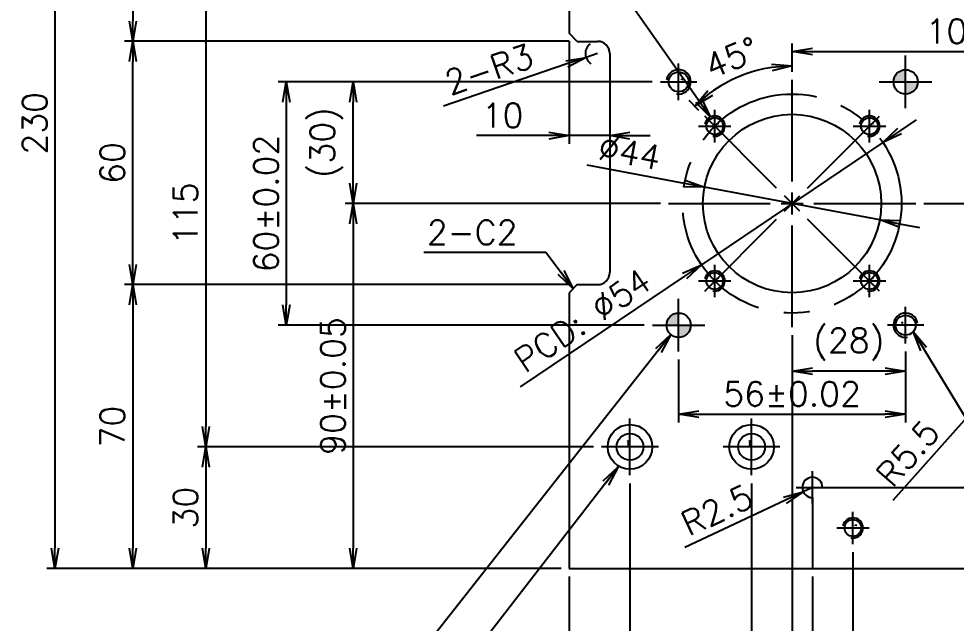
# Model space of a CAD drawing. Header units: millimetres. Extents: x -69 to 11173, y 1341 to 6119.
# Drawn here: x 7109.1 to 7340.4, y 4116.1 to 4265.2 of the extents above; entities that cross this region are included whole.
import ezdxf

# ---------------------------------------------------------------- set-up
doc = ezdxf.new("R2010")
doc.units = ezdxf.units.MM
doc.linetypes.add('CENTER', pattern=[50.8, 31.75, -6.35, 6.35, -6.35])
doc.linetypes.add('HIDDEN', pattern=[9.525, 6.35, -3.175])
for name, color, linetype in [('1', 220, 'CENTER'), ('3', 223, 'HIDDEN'), ('CL', 1, 'CENTER'), ('O', 7, 'Continuous')]:
    doc.layers.add(name, color=color, linetype=linetype)
doc.layers.add('CENTER', color=1, linetype='CENTER', lineweight=25)
doc.styles.get("Standard").update_dxf_attribs({"font": 'romans.shx', "bigfont": 'whgtxt.shx'})
doc.dimstyles.new('ISO-25 x2', dxfattribs={"dimscale": 2, "dimtxt": 3, "dimasz": 2.5, "dimexe": 1, "dimexo": 1, "dimgap": 1, "dimtad": 1, "dimdsep": 46, "dimtxsty": 'Standard', "dimblk": 'OPEN', "dimcen": 2.5, "dimclrd": 4, "dimclre": 4, "dimclrt": 2, "dimadec": 1, "dimazin": 2, "dimtfac": 1, "dimtmove": 0, "dimatfit": 0, "dimldrblk": 'OPEN', "dimfxl": 1, "dimarcsym": 0})

# ---------------------------------------------------------------- blocks, each defined once
blk = doc.blocks.new('NC4_LHH')
h = blk.add_hatch(color=3)
h.paths.add_polyline_path([(0, 0), (0, 2, 0.414214), (-2, 0)])
h.paths.add_polyline_path([(2, 0), (0, 0), (0, -2, 0.414214)])
at = {"layer": 'CENTER', "ltscale": 0.3}
for p, q in [((0, -4.32), (0, 4.32)), ((-4.32, 0), (4.32, 0))]:
    blk.add_line(p, q, dxfattribs=at)
at = {"layer": 'O', "color": 3, "linetype": 'ByBlock', "lineweight": -2}
blk.add_circle((0, 0), 2, dxfattribs=at)
blk = doc.blocks.new('*U294')
at = {"layer": 'CL', "color": 0, "transparency": 16777216}
for p, q in [((0, 5.4), (0, 30.5)), ((-30.5, 0), (-5.4, 0)), ((5.4, 0), (30.5, 0)), ((0, -30.5), (0, -5.4))]:
    blk.add_line(p, q, dxfattribs=at)
at = {"layer": 'CL', "color": 0, "linetype": 'Continuous', "transparency": 16777216}
for p, q in [((0, -2.7), (0, 2.7)), ((-2.7, 0), (2.7, 0))]:
    blk.add_line(p, q, dxfattribs=at)
blk = doc.blocks.new('*U295')
at = {"layer": 'CL', "color": 0, "transparency": 16777216}
for p, q in [((0, 5.4), (0, 30.5)), ((-30.5, 0), (-5.4, 0)), ((5.4, 0), (30.5, 0)), ((0, -30.5), (0, -5.4))]:
    blk.add_line(p, q, dxfattribs=at)
at = {"layer": 'CL', "color": 0, "linetype": 'Continuous', "transparency": 16777216}
for p, q in [((0, -2.7), (0, 2.7)), ((-2.7, 0), (2.7, 0))]:
    blk.add_line(p, q, dxfattribs=at)
blk = doc.blocks.new('_OPEN')
at = {"color": 0, "linetype": 'ByBlock'}
for p, q in [((-1, 0.167), (0, 0)), ((0, 0), (-1, -0.167)), ((0, 0), (-1, 0))]:
    blk.add_line(p, q, dxfattribs=at)
blk = doc.blocks.new('*D296')
at = {"color": 4, "lineweight": -2, "transparency": 16777216}
for p, q in [((7273.35, 4224.6), (7249.34, 4229.1)), ((7321.52, 4215.59), (7278.27, 4223.68)), ((7326.43, 4214.67), (7331.35, 4213.75))]:
    blk.add_line(p, q, dxfattribs=at)
at = {"layer": 'Defpoints', "color": 0, "transparency": 16777216}
for p in [(7278.27, 4223.68), (7321.52, 4215.59)]:
    blk.add_point(p, dxfattribs=at)
at = {"color": 4, "lineweight": -2, "transparency": 16777216, "xscale": 5, "yscale": 5, "zscale": 5}
for p, rotation in [((7278.27, 4223.68), 349.3993422313633), ((7321.52, 4215.59), 169.3993422313633)]:
    blk.add_blockref('_OPEN', p, dxfattribs=dict(at, rotation=rotation))
at = {"color": 2, "transparency": 16777216, "insert": (7259.81, 4232.23), "char_height": 6, "attachment_point": 5, "rotation": 349.3993}
blk.add_mtext('∅44', dxfattribs=at)
blk = doc.blocks.new('*D297')
at = {"color": 4, "lineweight": -2, "transparency": 16777216}
for p, q in [((7326.44, 4237.51), (7330.58, 4240.3)), ((7322.29, 4234.72), (7277.5, 4204.56)), ((7273.35, 4201.77), (7232.81, 4174.47))]:
    blk.add_line(p, q, dxfattribs=at)
at = {"layer": 'Defpoints', "color": 0, "transparency": 16777216}
for p in [(7322.29, 4234.72), (7277.5, 4204.56)]:
    blk.add_point(p, dxfattribs=at)
at = {"color": 4, "lineweight": -2, "transparency": 16777216, "xscale": 5, "yscale": 5, "zscale": 5}
for p, rotation in [((7322.29, 4234.72), 213.9518271169868), ((7277.5, 4204.56), 33.95182711698678)]:
    blk.add_blockref('_OPEN', p, dxfattribs=dict(at, rotation=rotation))
at = {"color": 2, "transparency": 16777216, "insert": (7248.21, 4190.87), "char_height": 6, "attachment_point": 5, "rotation": 33.9518}
blk.add_mtext('PCD: ∅54', dxfattribs=at)
blk = doc.blocks.new('*D298')
at = {"color": 4, "lineweight": -2, "transparency": 16777216}
for p, q in [((7299.89, 4187.14), (7299.89, 4079.02)), ((7244.89, 4127.64), (7244.89, 4079.02)), ((7294.89, 4081.02), (7249.89, 4081.02))]:
    blk.add_line(p, q, dxfattribs=at)
at = {"layer": 'Defpoints', "color": 0, "transparency": 16777216}
for p in [(7299.89, 4189.14), (7244.89, 4129.64), (7244.89, 4081.02)]:
    blk.add_point(p, dxfattribs=at)
at = {"color": 4, "lineweight": -2, "transparency": 16777216, "xscale": 5, "yscale": 5, "zscale": 5, "rotation": 180}
blk.add_blockref('_OPEN', (7244.89, 4081.02), dxfattribs=at)
at = {"color": 4, "lineweight": -2, "transparency": 16777216, "xscale": 5, "yscale": 5, "zscale": 5}
blk.add_blockref('_OPEN', (7299.89, 4081.02), dxfattribs=at)
at = {"color": 2, "transparency": 16777216, "insert": (7272.39, 4086.02), "char_height": 6, "attachment_point": 5}
blk.add_mtext('55%%P0.05', dxfattribs=at)
blk = doc.blocks.new('*D299')
at = {"color": 4, "lineweight": -2, "transparency": 16777216}
for p, q in [((7314.89, 4133.64), (7314.89, 4058.96)), ((7354.89, 4133.64), (7354.89, 4058.96)), ((7319.89, 4060.96), (7349.89, 4060.96))]:
    blk.add_line(p, q, dxfattribs=at)
at = {"layer": 'Defpoints', "color": 0, "transparency": 16777216}
for p in [(7314.89, 4135.64), (7354.89, 4135.64), (7354.89, 4060.96)]:
    blk.add_point(p, dxfattribs=at)
at = {"color": 4, "lineweight": -2, "transparency": 16777216, "xscale": 5, "yscale": 5, "zscale": 5, "rotation": 180}
blk.add_blockref('_OPEN', (7314.89, 4060.96), dxfattribs=at)
at = {"color": 4, "lineweight": -2, "transparency": 16777216, "xscale": 5, "yscale": 5, "zscale": 5}
blk.add_blockref('_OPEN', (7354.89, 4060.96), dxfattribs=at)
at = {"color": 2, "transparency": 16777216, "insert": (7334.89, 4065.96), "char_height": 6, "attachment_point": 5}
blk.add_mtext('40', dxfattribs=at)
blk = doc.blocks.new('*D300')
at = {"color": 4, "lineweight": -2, "transparency": 16777216}
for p, q in [((7314.89, 4133.64), (7314.89, 4058.96)), ((7304.89, 4127.64), (7304.89, 4058.96)), ((7299.89, 4060.96), (7294.89, 4060.96)), ((7304.89, 4060.96), (7314.89, 4060.96)), ((7319.89, 4060.96), (7324.89, 4060.96))]:
    blk.add_line(p, q, dxfattribs=at)
at = {"layer": 'Defpoints', "color": 0, "transparency": 16777216}
for p in [(7314.89, 4135.64), (7304.89, 4129.64), (7314.89, 4060.96)]:
    blk.add_point(p, dxfattribs=at)
at = {"color": 4, "lineweight": -2, "transparency": 16777216, "xscale": 5, "yscale": 5, "zscale": 5}
blk.add_blockref('_OPEN', (7304.89, 4060.96), dxfattribs=at)
at = {"color": 4, "lineweight": -2, "transparency": 16777216, "xscale": 5, "yscale": 5, "zscale": 5, "rotation": 180}
blk.add_blockref('_OPEN', (7314.89, 4060.96), dxfattribs=at)
at = {"color": 2, "transparency": 16777216, "insert": (7309.89, 4065.96), "char_height": 6, "attachment_point": 5}
blk.add_mtext('10', dxfattribs=at)
blk = doc.blocks.new('*D301')
at = {"color": 4, "lineweight": -2, "transparency": 16777216}
for p, q in [((7244.89, 4127.64), (7244.89, 4058.96)), ((7304.89, 4127.64), (7304.89, 4058.96)), ((7249.89, 4060.96), (7299.89, 4060.96))]:
    blk.add_line(p, q, dxfattribs=at)
at = {"layer": 'Defpoints', "color": 0, "transparency": 16777216}
for p in [(7244.89, 4129.64), (7304.89, 4129.64), (7304.89, 4060.96)]:
    blk.add_point(p, dxfattribs=at)
at = {"color": 4, "lineweight": -2, "transparency": 16777216, "xscale": 5, "yscale": 5, "zscale": 5, "rotation": 180}
blk.add_blockref('_OPEN', (7244.89, 4060.96), dxfattribs=at)
at = {"color": 4, "lineweight": -2, "transparency": 16777216, "xscale": 5, "yscale": 5, "zscale": 5}
blk.add_blockref('_OPEN', (7304.89, 4060.96), dxfattribs=at)
at = {"color": 2, "transparency": 16777216, "insert": (7274.89, 4065.96), "char_height": 6, "attachment_point": 5}
blk.add_mtext('60', dxfattribs=at)
blk = doc.blocks.new('*D303')
at = {"color": 4, "lineweight": -2, "transparency": 16777216}
for p, q in [((7259.89, 4150.64), (7259.89, 4095.46)), ((7289.89, 4150.64), (7289.89, 4095.46)), ((7284.89, 4097.46), (7264.89, 4097.46))]:
    blk.add_line(p, q, dxfattribs=at)
at = {"layer": 'Defpoints', "color": 0, "transparency": 16777216}
for p in [(7259.89, 4152.64), (7289.89, 4152.64), (7259.89, 4097.46)]:
    blk.add_point(p, dxfattribs=at)
at = {"color": 4, "lineweight": -2, "transparency": 16777216, "xscale": 5, "yscale": 5, "zscale": 5, "rotation": 180}
blk.add_blockref('_OPEN', (7259.89, 4097.46), dxfattribs=at)
at = {"color": 4, "lineweight": -2, "transparency": 16777216, "xscale": 5, "yscale": 5, "zscale": 5}
blk.add_blockref('_OPEN', (7289.89, 4097.46), dxfattribs=at)
at = {"color": 2, "transparency": 16777216, "insert": (7274.89, 4102.46), "char_height": 6, "attachment_point": 5}
blk.add_mtext('30', dxfattribs=at)
blk = doc.blocks.new('*D304')
at = {"color": 4, "lineweight": -2, "transparency": 16777216}
for p, q in [((7259.89, 4150.64), (7259.89, 4095.46)), ((7244.89, 4127.64), (7244.89, 4095.46)), ((7254.89, 4097.46), (7249.89, 4097.46))]:
    blk.add_line(p, q, dxfattribs=at)
at = {"layer": 'Defpoints', "color": 0, "transparency": 16777216}
for p in [(7259.89, 4152.64), (7244.89, 4129.64), (7244.89, 4097.46)]:
    blk.add_point(p, dxfattribs=at)
at = {"color": 4, "lineweight": -2, "transparency": 16777216, "xscale": 5, "yscale": 5, "zscale": 5, "rotation": 180}
blk.add_blockref('_OPEN', (7244.89, 4097.46), dxfattribs=at)
at = {"color": 4, "lineweight": -2, "transparency": 16777216, "xscale": 5, "yscale": 5, "zscale": 5}
blk.add_blockref('_OPEN', (7259.89, 4097.46), dxfattribs=at)
at = {"color": 2, "transparency": 16777216, "insert": (7252.39, 4102.46), "char_height": 6, "attachment_point": 5}
blk.add_mtext('15', dxfattribs=at)
blk = doc.blocks.new('*D305')
at = {"color": 4, "lineweight": -2, "transparency": 16777216}
for p, q in [((7250.89, 4274.64), (7153.22, 4274.64)), ((7155.22, 4269.64), (7155.22, 4164.64)), ((7250.89, 4159.64), (7153.22, 4159.64))]:
    blk.add_line(p, q, dxfattribs=at)
at = {"layer": 'Defpoints', "color": 0, "transparency": 16777216}
for p in [(7252.89, 4274.64), (7155.22, 4159.64), (7252.89, 4159.64)]:
    blk.add_point(p, dxfattribs=at)
at = {"color": 4, "lineweight": -2, "transparency": 16777216, "xscale": 5, "yscale": 5, "zscale": 5}
for p, rotation in [((7155.22, 4274.64), 90), ((7155.22, 4159.64), 270)]:
    blk.add_blockref('_OPEN', p, dxfattribs=dict(at, rotation=rotation))
at = {"color": 2, "transparency": 16777216, "insert": (7150.22, 4217.14), "char_height": 6, "attachment_point": 5, "rotation": 90}
blk.add_mtext('115', dxfattribs=at)
blk = doc.blocks.new('*D306')
at = {"color": 4, "lineweight": -2, "transparency": 16777216}
for p, q in [((7250.89, 4159.64), (7153.22, 4159.64)), ((7155.22, 4154.64), (7155.22, 4134.64)), ((7242.89, 4129.64), (7153.22, 4129.64))]:
    blk.add_line(p, q, dxfattribs=at)
at = {"layer": 'Defpoints', "color": 0, "transparency": 16777216}
for p in [(7252.89, 4159.64), (7155.22, 4129.64), (7244.89, 4129.64)]:
    blk.add_point(p, dxfattribs=at)
at = {"color": 4, "lineweight": -2, "transparency": 16777216, "xscale": 5, "yscale": 5, "zscale": 5}
for p, rotation in [((7155.22, 4159.64), 90), ((7155.22, 4129.64), 270)]:
    blk.add_blockref('_OPEN', p, dxfattribs=dict(at, rotation=rotation))
at = {"color": 2, "transparency": 16777216, "insert": (7150.22, 4144.64), "char_height": 6, "attachment_point": 5, "rotation": 90}
blk.add_mtext('30', dxfattribs=at)
blk = doc.blocks.new('*D307')
at = {"color": 4, "lineweight": -2, "transparency": 16777216}
for p, q in [((7244.89, 4259.64), (7135.2, 4259.64)), ((7137.2, 4204.64), (7137.2, 4254.64)), ((7244.89, 4199.64), (7135.2, 4199.64))]:
    blk.add_line(p, q, dxfattribs=at)
at = {"layer": 'Defpoints', "color": 0, "transparency": 16777216}
for p in [(7137.2, 4259.64), (7246.89, 4259.64), (7246.89, 4199.64)]:
    blk.add_point(p, dxfattribs=at)
at = {"color": 4, "lineweight": -2, "transparency": 16777216, "xscale": 5, "yscale": 5, "zscale": 5}
for p, rotation in [((7137.2, 4259.64), 90), ((7137.2, 4199.64), 270)]:
    blk.add_blockref('_OPEN', p, dxfattribs=dict(at, rotation=rotation))
at = {"color": 2, "transparency": 16777216, "insert": (7132.2, 4229.64), "char_height": 6, "attachment_point": 5, "rotation": 90}
blk.add_mtext('60', dxfattribs=at)
blk = doc.blocks.new('*D308')
at = {"color": 4, "lineweight": -2, "transparency": 16777216}
for p, q in [((7244.89, 4199.64), (7135.2, 4199.64)), ((7137.2, 4194.64), (7137.2, 4134.64)), ((7242.89, 4129.64), (7135.2, 4129.64))]:
    blk.add_line(p, q, dxfattribs=at)
at = {"layer": 'Defpoints', "color": 0, "transparency": 16777216}
for p in [(7246.89, 4199.64), (7137.2, 4129.64), (7244.89, 4129.64)]:
    blk.add_point(p, dxfattribs=at)
at = {"color": 4, "lineweight": -2, "transparency": 16777216, "xscale": 5, "yscale": 5, "zscale": 5}
for p, rotation in [((7137.2, 4199.64), 90), ((7137.2, 4129.64), 270)]:
    blk.add_blockref('_OPEN', p, dxfattribs=dict(at, rotation=rotation))
at = {"color": 2, "transparency": 16777216, "insert": (7132.2, 4164.64), "char_height": 6, "attachment_point": 5, "rotation": 90}
blk.add_mtext('70', dxfattribs=at)
blk = doc.blocks.new('*D309')
at = {"color": 4, "lineweight": -2, "transparency": 16777216}
for p, q in [((7244.89, 4259.64), (7244.89, 4234.38)), ((7254.89, 4254.64), (7254.89, 4234.38)), ((7239.89, 4236.38), (7222.03, 4236.38)), ((7254.89, 4236.38), (7244.89, 4236.38)), ((7259.89, 4236.38), (7264.89, 4236.38))]:
    blk.add_line(p, q, dxfattribs=at)
at = {"layer": 'Defpoints', "color": 0, "transparency": 16777216}
for p in [(7244.89, 4261.64), (7254.89, 4256.64), (7254.89, 4236.38)]:
    blk.add_point(p, dxfattribs=at)
at = {"color": 4, "lineweight": -2, "transparency": 16777216, "xscale": 5, "yscale": 5, "zscale": 5}
blk.add_blockref('_OPEN', (7244.89, 4236.38), dxfattribs=at)
at = {"color": 4, "lineweight": -2, "transparency": 16777216, "xscale": 5, "yscale": 5, "zscale": 5, "rotation": 180}
blk.add_blockref('_OPEN', (7254.89, 4236.38), dxfattribs=at)
at = {"color": 2, "transparency": 16777216, "insert": (7228.46, 4241.38), "char_height": 6, "attachment_point": 5}
blk.add_mtext('10', dxfattribs=at)
blk = doc.blocks.new('*D310')
at = {"color": 4, "lineweight": -2, "transparency": 16777216}
for p, q in [((7327.89, 4183.14), (7327.89, 4165.68)), ((7271.89, 4181.16), (7271.89, 4165.68)), ((7276.89, 4167.68), (7322.89, 4167.68))]:
    blk.add_line(p, q, dxfattribs=at)
at = {"layer": 'Defpoints', "color": 0, "transparency": 16777216}
for p in [(7327.89, 4185.14), (7271.89, 4183.16), (7327.89, 4167.68)]:
    blk.add_point(p, dxfattribs=at)
at = {"color": 4, "lineweight": -2, "transparency": 16777216, "xscale": 5, "yscale": 5, "zscale": 5, "rotation": 180}
blk.add_blockref('_OPEN', (7271.89, 4167.68), dxfattribs=at)
at = {"color": 4, "lineweight": -2, "transparency": 16777216, "xscale": 5, "yscale": 5, "zscale": 5}
blk.add_blockref('_OPEN', (7327.89, 4167.68), dxfattribs=at)
at = {"color": 2, "transparency": 16777216, "insert": (7299.89, 4172.68), "char_height": 6, "attachment_point": 5}
blk.add_mtext('56%%P0.02', dxfattribs=at)
blk = doc.blocks.new('*D311')
at = {"color": 4, "lineweight": -2, "transparency": 16777216}
for p, q in [((7265.39, 4249.64), (7173.09, 4249.64)), ((7175.09, 4244.64), (7175.09, 4194.64)), ((7263.41, 4189.64), (7173.09, 4189.64))]:
    blk.add_line(p, q, dxfattribs=at)
at = {"layer": 'Defpoints', "color": 0, "transparency": 16777216}
for p in [(7267.39, 4249.64), (7175.09, 4189.64), (7265.41, 4189.64)]:
    blk.add_point(p, dxfattribs=at)
at = {"color": 4, "lineweight": -2, "transparency": 16777216, "xscale": 5, "yscale": 5, "zscale": 5}
for p, rotation in [((7175.09, 4249.64), 90), ((7175.09, 4189.64), 270)]:
    blk.add_blockref('_OPEN', p, dxfattribs=dict(at, rotation=rotation))
at = {"color": 2, "transparency": 16777216, "insert": (7170.09, 4219.64), "char_height": 6, "attachment_point": 5, "rotation": 90}
blk.add_mtext('60%%P0.02', dxfattribs=at)
blk = doc.blocks.new('*D313')
at = {"color": 4, "lineweight": -2, "transparency": 16777216}
for p, q in [((7315.89, 4359.64), (7116.01, 4359.64)), ((7118.01, 4354.64), (7118.01, 4134.64)), ((7242.89, 4129.64), (7116.01, 4129.64))]:
    blk.add_line(p, q, dxfattribs=at)
at = {"layer": 'Defpoints', "color": 0, "transparency": 16777216}
for p in [(7317.89, 4359.64), (7118.01, 4129.64), (7244.89, 4129.64)]:
    blk.add_point(p, dxfattribs=at)
at = {"color": 4, "lineweight": -2, "transparency": 16777216, "xscale": 5, "yscale": 5, "zscale": 5}
for p, rotation in [((7118.01, 4359.64), 90), ((7118.01, 4129.64), 270)]:
    blk.add_blockref('_OPEN', p, dxfattribs=dict(at, rotation=rotation))
at = {"color": 2, "transparency": 16777216, "insert": (7113.01, 4239.43), "char_height": 6, "attachment_point": 5, "rotation": 90}
blk.add_mtext('230', dxfattribs=at)
blk = doc.blocks.new('*D314')
at = {"color": 4, "lineweight": -2, "transparency": 16777216}
for p, q in [((7417.89, 4307.64), (7417.89, 4020.31)), ((7244.89, 4127.64), (7244.89, 4020.31)), ((7249.89, 4022.31), (7412.89, 4022.31))]:
    blk.add_line(p, q, dxfattribs=at)
at = {"layer": 'Defpoints', "color": 0, "transparency": 16777216}
for p in [(7417.89, 4309.64), (7244.89, 4129.64), (7417.89, 4022.31)]:
    blk.add_point(p, dxfattribs=at)
at = {"color": 4, "lineweight": -2, "transparency": 16777216, "xscale": 5, "yscale": 5, "zscale": 5, "rotation": 180}
blk.add_blockref('_OPEN', (7244.89, 4022.31), dxfattribs=at)
at = {"color": 4, "lineweight": -2, "transparency": 16777216, "xscale": 5, "yscale": 5, "zscale": 5}
blk.add_blockref('_OPEN', (7417.89, 4022.31), dxfattribs=at)
at = {"color": 2, "transparency": 16777216, "insert": (7331.39, 4027.31), "char_height": 6, "attachment_point": 5}
blk.add_mtext('173', dxfattribs=at)
blk = doc.blocks.new('*D316')
at = {"color": 4, "lineweight": -2, "transparency": 16777216}
for p, q in [((7299.89, 4252.14), (7299.89, 4255.58)), ((7276.91, 4242.62), (7274.48, 4245.05))]:
    blk.add_line(p, q, dxfattribs=at)
blk.add_arc((7299.89, 4219.64), 33.94, 98.4482, 126.5518, dxfattribs=at)
at = {"layer": 'Defpoints', "color": 0, "transparency": 16777216}
for p in [(7291.11, 4252.42), (7299.89, 4250.14), (7278.33, 4241.2), (7299.89, 4225.04), (7296.07, 4223.46)]:
    blk.add_point(p, dxfattribs=at)
at = {"color": 4, "lineweight": -2, "transparency": 16777216, "xscale": 5, "yscale": 5, "zscale": 5}
for p, rotation in [((7299.89, 4253.58), 4.224075102870764), ((7275.89, 4243.64), 220.775924897126)]:
    blk.add_blockref('_OPEN', p, dxfattribs=dict(at, rotation=rotation))
at = {"color": 2, "transparency": 16777216, "insert": (7284.99, 4255.61), "char_height": 6, "attachment_point": 5, "rotation": 22.5}
blk.add_mtext('45°', dxfattribs=at)
blk = doc.blocks.new('*D317')
at = {"color": 4, "lineweight": -2, "transparency": 16777216}
for p, q in [((7267.39, 4219.64), (7189.58, 4219.64)), ((7191.58, 4214.64), (7191.58, 4134.64)), ((7242.89, 4129.64), (7189.58, 4129.64))]:
    blk.add_line(p, q, dxfattribs=at)
at = {"layer": 'Defpoints', "color": 0, "transparency": 16777216}
for p in [(7269.39, 4219.64), (7191.58, 4129.64), (7244.89, 4129.64)]:
    blk.add_point(p, dxfattribs=at)
at = {"color": 4, "lineweight": -2, "transparency": 16777216, "xscale": 5, "yscale": 5, "zscale": 5}
for p, rotation in [((7191.58, 4219.64), 90), ((7191.58, 4129.64), 270)]:
    blk.add_blockref('_OPEN', p, dxfattribs=dict(at, rotation=rotation))
at = {"color": 2, "transparency": 16777216, "insert": (7186.58, 4174.64), "char_height": 6, "attachment_point": 5, "rotation": 90}
blk.add_mtext('90%%P0.05', dxfattribs=at)
blk = doc.blocks.new('*D318')
at = {"color": 4, "lineweight": -2, "transparency": 16777216}
for p, q in [((7304.89, 4149.64), (7302.63, 4148.57)), ((7298.11, 4146.44), (7273.42, 4134.81))]:
    blk.add_line(p, q, dxfattribs=at)
at = {"layer": 'Defpoints', "color": 0, "transparency": 16777216}
for p in [(7302.63, 4148.57), (7304.89, 4149.64)]:
    blk.add_point(p, dxfattribs=at)
at = {"color": 4, "lineweight": -2, "transparency": 16777216, "xscale": 5, "yscale": 5, "zscale": 5, "rotation": 25.22523720302708}
blk.add_blockref('_OPEN', (7302.63, 4148.57), dxfattribs=at)
at = {"color": 2, "transparency": 16777216, "insert": (7281.37, 4144.08), "char_height": 6, "attachment_point": 5, "rotation": 25.2252}
blk.add_mtext('R2.5', dxfattribs=at)
blk = doc.blocks.new('*D319')
at = {"color": 4, "lineweight": -2, "transparency": 16777216}
for p, q in [((7247.89, 4311.44), (7135.2, 4311.44)), ((7137.2, 4306.44), (7137.2, 4264.64)), ((7244.89, 4259.64), (7135.2, 4259.64))]:
    blk.add_line(p, q, dxfattribs=at)
at = {"layer": 'Defpoints', "color": 0, "transparency": 16777216}
for p in [(7249.89, 4311.44), (7137.2, 4259.64), (7246.89, 4259.64)]:
    blk.add_point(p, dxfattribs=at)
at = {"color": 4, "lineweight": -2, "transparency": 16777216, "xscale": 5, "yscale": 5, "zscale": 5}
for p, rotation in [((7137.2, 4311.44), 90), ((7137.2, 4259.64), 270)]:
    blk.add_blockref('_OPEN', p, dxfattribs=dict(at, rotation=rotation))
at = {"color": 2, "transparency": 16777216, "insert": (7132.2, 4285.54), "char_height": 6, "attachment_point": 5, "rotation": 90}
blk.add_mtext('51.8', dxfattribs=at)
blk = doc.blocks.new('*D329')
at = {"color": 4, "lineweight": -2, "transparency": 16777216}
for p, q in [((7244.89, 4127.64), (7244.89, 4040.28)), ((7364.89, 4127.64), (7364.89, 4040.28)), ((7249.89, 4042.28), (7359.89, 4042.28))]:
    blk.add_line(p, q, dxfattribs=at)
at = {"layer": 'Defpoints', "color": 0, "transparency": 16777216}
for p in [(7244.89, 4129.64), (7364.89, 4129.64), (7364.89, 4042.28)]:
    blk.add_point(p, dxfattribs=at)
at = {"color": 4, "lineweight": -2, "transparency": 16777216, "xscale": 5, "yscale": 5, "zscale": 5, "rotation": 180}
blk.add_blockref('_OPEN', (7244.89, 4042.28), dxfattribs=at)
at = {"color": 4, "lineweight": -2, "transparency": 16777216, "xscale": 5, "yscale": 5, "zscale": 5}
blk.add_blockref('_OPEN', (7364.89, 4042.28), dxfattribs=at)
at = {"color": 2, "transparency": 16777216, "insert": (7304.89, 4047.28), "char_height": 6, "attachment_point": 5}
blk.add_mtext('120', dxfattribs=at)
blk = doc.blocks.new('*D332')
at = {"color": 4, "lineweight": -2, "transparency": 16777216}
for p, q in [((7349.89, 4174.64), (7346.24, 4170.53)), ((7342.91, 4166.79), (7324.77, 4146.41))]:
    blk.add_line(p, q, dxfattribs=at)
at = {"layer": 'Defpoints', "color": 0, "transparency": 16777216}
for p in [(7349.89, 4174.64), (7346.24, 4170.53)]:
    blk.add_point(p, dxfattribs=at)
at = {"color": 4, "lineweight": -2, "transparency": 16777216, "xscale": 5, "yscale": 5, "zscale": 5, "rotation": 48.33031646473473}
blk.add_blockref('_OPEN', (7346.24, 4170.53), dxfattribs=at)
at = {"color": 2, "transparency": 16777216, "insert": (7328.44, 4158.06), "char_height": 6, "attachment_point": 5, "rotation": 48.3303}
blk.add_mtext('R5.5', dxfattribs=at)
blk = doc.blocks.new('*D333')
at = {"color": 4, "lineweight": -2, "transparency": 16777216}
for p, q in [((7421.89, 4309.64), (7496.62, 4309.64)), ((7494.62, 4224.64), (7494.62, 4304.64)), ((7332.39, 4219.64), (7496.62, 4219.64))]:
    blk.add_line(p, q, dxfattribs=at)
at = {"layer": 'Defpoints', "color": 0, "transparency": 16777216}
for p in [(7419.89, 4309.64), (7494.62, 4309.64), (7330.39, 4219.64)]:
    blk.add_point(p, dxfattribs=at)
at = {"color": 4, "lineweight": -2, "transparency": 16777216, "xscale": 5, "yscale": 5, "zscale": 5}
for p, rotation in [((7494.62, 4309.64), 90), ((7494.62, 4219.64), 270)]:
    blk.add_blockref('_OPEN', p, dxfattribs=dict(at, rotation=rotation))
at = {"color": 2, "transparency": 16777216, "insert": (7489.62, 4264.64), "char_height": 6, "attachment_point": 5, "rotation": 90}
blk.add_mtext('90%%P0.02', dxfattribs=at)
blk = doc.blocks.new('*D334')
at = {"color": 4, "lineweight": -2, "transparency": 16777216}
for p, q in [((7404.89, 4322.64), (7404.89, 4255.12)), ((7299.89, 4252.14), (7299.89, 4259.12)), ((7304.89, 4257.12), (7399.89, 4257.12))]:
    blk.add_line(p, q, dxfattribs=at)
at = {"layer": 'Defpoints', "color": 0, "transparency": 16777216}
for p in [(7404.89, 4324.64), (7404.89, 4257.12), (7299.89, 4250.14)]:
    blk.add_point(p, dxfattribs=at)
at = {"color": 4, "lineweight": -2, "transparency": 16777216, "xscale": 5, "yscale": 5, "zscale": 5, "rotation": 180}
blk.add_blockref('_OPEN', (7299.89, 4257.12), dxfattribs=at)
at = {"color": 4, "lineweight": -2, "transparency": 16777216, "xscale": 5, "yscale": 5, "zscale": 5}
blk.add_blockref('_OPEN', (7404.89, 4257.12), dxfattribs=at)
at = {"color": 2, "transparency": 16777216, "insert": (7352.39, 4262.12), "char_height": 6, "attachment_point": 5}
blk.add_mtext('105%%P0.02', dxfattribs=at)
blk = doc.blocks.new('*D348')
at = {"color": 4, "lineweight": -2, "transparency": 16777216}
for p, q in [((7251.89, 4256.64), (7249.05, 4255.67)), ((7244.32, 4254.05), (7213.91, 4243.65))]:
    blk.add_line(p, q, dxfattribs=at)
blk.add_arc((7251.89, 4256.64), 3, 128.1972, 237.0793, dxfattribs=at)
at = {"layer": 'Defpoints', "color": 0, "transparency": 16777216}
for p in [(7251.89, 4256.64), (7249.05, 4255.67)]:
    blk.add_point(p, dxfattribs=at)
at = {"color": 4, "lineweight": -2, "transparency": 16777216, "xscale": 5, "yscale": 5, "zscale": 5, "rotation": 18.88211628753453}
blk.add_blockref('_OPEN', (7249.05, 4255.67), dxfattribs=at)
at = {"color": 2, "transparency": 16777216, "insert": (7225.13, 4252.77), "char_height": 6, "attachment_point": 5, "rotation": 18.8821}
blk.add_mtext('2-R3', dxfattribs=at)
blk = doc.blocks.new('*D433')
at = {"color": 4, "lineweight": -2, "transparency": 16777216}
for p, q in [((7299.89, 4187.14), (7299.89, 4176.33)), ((7327.89, 4183.14), (7327.89, 4176.33)), ((7322.89, 4178.33), (7304.89, 4178.33))]:
    blk.add_line(p, q, dxfattribs=at)
at = {"layer": 'Defpoints', "color": 0, "transparency": 16777216}
for p in [(7299.89, 4189.14), (7327.89, 4185.14), (7299.89, 4178.33)]:
    blk.add_point(p, dxfattribs=at)
at = {"color": 4, "lineweight": -2, "transparency": 16777216, "xscale": 5, "yscale": 5, "zscale": 5, "rotation": 180}
blk.add_blockref('_OPEN', (7299.89, 4178.33), dxfattribs=at)
at = {"color": 4, "lineweight": -2, "transparency": 16777216, "xscale": 5, "yscale": 5, "zscale": 5}
blk.add_blockref('_OPEN', (7327.89, 4178.33), dxfattribs=at)
at = {"color": 2, "transparency": 16777216, "insert": (7313.89, 4184.9), "char_height": 6, "attachment_point": 5}
blk.add_mtext('(28)', dxfattribs=at)
blk = doc.blocks.new('*D434')
at = {"color": 4, "lineweight": -2, "transparency": 16777216}
for p, q in [((7265.39, 4249.64), (7189.58, 4249.64)), ((7191.58, 4224.64), (7191.58, 4244.64)), ((7267.39, 4219.64), (7189.58, 4219.64))]:
    blk.add_line(p, q, dxfattribs=at)
at = {"layer": 'Defpoints', "color": 0, "transparency": 16777216}
for p in [(7191.58, 4249.64), (7267.39, 4249.64), (7269.39, 4219.64)]:
    blk.add_point(p, dxfattribs=at)
at = {"color": 4, "lineweight": -2, "transparency": 16777216, "xscale": 5, "yscale": 5, "zscale": 5}
for p, rotation in [((7191.58, 4249.64), 90), ((7191.58, 4219.64), 270)]:
    blk.add_blockref('_OPEN', p, dxfattribs=dict(at, rotation=rotation))
at = {"color": 2, "transparency": 16777216, "insert": (7185, 4234.64), "char_height": 6, "attachment_point": 5, "rotation": 90}
blk.add_mtext('(30)', dxfattribs=at)

msp = doc.modelspace()

# ---------------------------------------------------------------- linework, layer by layer
for p, q in [((7244.89186, 4306.43763), (7244.89186, 4261.63763)), ((7246.89186, 4259.63763), (7244.89186, 4261.63763)), ((7246.89186, 4259.63763), (7251.89186, 4259.63763)), ((7254.89186, 4256.63763), (7254.89186, 4202.63763)), ((7246.89186, 4199.63763), (7244.89186, 4197.63763)), ((7246.89186, 4199.63763), (7251.89186, 4199.63763)), ((7244.89186, 4197.63763), (7244.89186, 4129.63763)), ((7307.39186, 4149.63763), (7364.89186, 4149.63763)), ((7304.89186, 4147.13763), (7304.89186, 4129.63763)), ((7244.89186, 4129.63763), (7364.89186, 4129.63763))]:
    msp.add_line(p, q)
for centre, radius in [((7271.89186, 4249.63763), 2.45873), ((7299.89186, 4219.63763), 22), ((7280.79998, 4238.72951), 2.06699), ((7318.98375, 4238.72951), 2.06699), ((7280.79998, 4200.54575), 2.06699), ((7318.98375, 4200.54575), 2.06699), ((7327.89186, 4189.63763), 2.45873), ((7259.89186, 4159.63763), 5.5), ((7289.89186, 4159.63763), 5.5), ((7259.89186, 4159.63763), 3.3), ((7289.89186, 4159.63763), 3.3), ((7314.89186, 4139.63763), 2.06699)]:
    msp.add_circle(centre, radius)
for centre, radius, start, end in [((7251.89186, 4256.63763), 3, 0, 90), ((7251.89186, 4202.63763), 3, 270, 0), ((7304.89186, 4149.63763), 2.5, 360, 270)]:
    msp.add_arc(centre, radius, start, end)
at = {"layer": '1', "ltscale": 4}
for p, q in [((7271.89186, 4245.13763), (7271.89186, 4254.13763)), ((7267.39186, 4249.63763), (7276.39186, 4249.63763)), ((7327.89186, 4185.13763), (7327.89186, 4194.13763)), ((7332.39186, 4189.63763), (7323.39186, 4189.63763)), ((7259.89186, 4152.63763), (7259.89186, 4166.63763)), ((7289.89186, 4152.63763), (7289.89186, 4166.63763)), ((7266.89186, 4159.63763), (7252.89186, 4159.63763)), ((7296.89186, 4159.63763), (7282.89186, 4159.63763))]:
    msp.add_line(p, q, dxfattribs=at)
at = {"layer": '1', "ltscale": 3}
for p, q in [((7280.79998, 4234.72951), (7280.79998, 4242.72951)), ((7318.98375, 4234.72951), (7318.98375, 4242.72951)), ((7276.79998, 4238.72951), (7284.79998, 4238.72951)), ((7314.98375, 4238.72951), (7322.98375, 4238.72951)), ((7280.79998, 4196.54575), (7280.79998, 4204.54575)), ((7318.98375, 4196.54575), (7318.98375, 4204.54575)), ((7276.79998, 4200.54575), (7284.79998, 4200.54575)), ((7314.98375, 4200.54575), (7322.98375, 4200.54575)), ((7304.89186, 4145.63763), (7304.89186, 4153.63763)), ((7300.89186, 4149.63763), (7308.89186, 4149.63763)), ((7314.89186, 4135.63763), (7314.89186, 4143.63763)), ((7310.89186, 4139.63763), (7318.89186, 4139.63763))]:
    msp.add_line(p, q, dxfattribs=at)
at = {"layer": '1', "linetype": 'ByBlock'}
for centre, radius, start, end in [((7271.89186, 4249.63763), 3, 260.4059318, 170.4059318), ((7280.79998, 4238.72951), 2.5, 258.463041, 168.463041), ((7318.98375, 4238.72951), 2.5, 258.463041, 168.463041), ((7280.79998, 4200.54575), 2.5, 258.463041, 168.463041), ((7318.98375, 4200.54575), 2.5, 258.463041, 168.463041), ((7327.89186, 4189.63763), 3, 9.5940682, 279.5940682), ((7314.89186, 4139.63763), 2.5, 258.463041, 168.463041)]:
    msp.add_arc(centre, radius, start, end, dxfattribs=at)
at = {"layer": 'CL'}
msp.add_circle((7299.89186, 4219.63763), 27, dxfattribs=at)

# ---------------------------------------------------------------- block references
at = {"layer": 'CL', "rotation": 45.00000000000001}
msp.add_blockref('*U295', (7299.89186, 4219.63763), dxfattribs=at)
at = {"layer": 'CL'}
msp.add_blockref('*U294', (7299.89186, 4219.63763), dxfattribs=at)
at = {"layer": 'O', "xscale": 1.5, "yscale": 1.5, "zscale": 1.5}
for p in [(7327.89186, 4249.63763), (7271.89186, 4189.63763)]:
    msp.add_blockref('NC4_LHH', p, dxfattribs=at)

# ---------------------------------------------------------------- texts
at = {"color": 2, "insert": (7232.14186, 4209.52888), "char_height": 6, "attachment_point": 9}
msp.add_mtext('2-C2', dxfattribs=at)
at = {"layer": '3'}
for s, p in [('M6', (7272.43624, 4250.15331)), ('M5', (7281.23594, 4239.24115)), ('M5', (7319.41971, 4239.24115)), ('M5', (7281.23594, 4201.05738)), ('M5', (7319.41971, 4201.05738)), ('M6', (7326.81177, 4190.15331)), ('M5', (7315.32782, 4140.14926))]:
    msp.add_text(s, height=0.25, dxfattribs=at).set_placement(p)
for p in [(7259.56619, 4159.87311), (7289.56619, 4159.87311)]:
    msp.add_text('M6 C/B', height=0.25, rotation=90, dxfattribs=at).set_placement(p)

# ---------------------------------------------------------------- dimensions: what is measured, and where the dimension line sits
dim = msp.add_linear_dim(base=(7118.01182, 4129.63763), p1=(7317.89186, 4359.63763), p2=(7244.89186, 4129.63763), angle=90, dimstyle='ISO-25 x2')
dim.commit()
dim.dimension.update_dxf_attribs({"geometry": '*D313', "text_midpoint": (7118.01182, 4239.42784), "dimtype": 160})
for base, p1, p2, text, picture, middle in [((7404.89186, 4257.12301), (7299.89186, 4250.13763), (7404.89186, 4324.63763), '<>%%P0.02', '*D334', (7352.39186, 4257.12301)), ((7299.89186, 4178.32783), (7327.89186, 4185.13763), (7299.89186, 4189.13763), '(<>)', '*D433', (7313.89186, 4178.32783)), ((7244.89186, 4081.02044), (7299.89186, 4189.13763), (7244.89186, 4129.63763), '<>%%P0.05', '*D298', (7272.39186, 4081.02044)), ((7327.89186, 4167.68239), (7271.89186, 4183.15763), (7327.89186, 4185.13763), '<>%%P0.02', '*D310', (7299.89186, 4167.68239))]:
    dim = msp.add_linear_dim(base=base, p1=p1, p2=p2, text=text, dimstyle='ISO-25 x2')
    dim.commit()
    dim.dimension.update_dxf_attribs({"geometry": picture, "text_midpoint": middle, "dimtype": 160})
for base, p1, p2, picture, middle in [((7137.2016, 4259.63763), (7249.89186, 4311.43763), (7246.89186, 4259.63763), '*D319', (7132.2016, 4285.53763)), ((7155.21931, 4159.63763), (7252.89186, 4274.63763), (7252.89186, 4159.63763), '*D305', (7150.21931, 4217.13763)), ((7137.2016, 4259.63763), (7246.89186, 4199.63763), (7246.89186, 4259.63763), '*D307', (7132.2016, 4229.63763)), ((7137.2016, 4129.63763), (7246.89186, 4199.63763), (7244.89186, 4129.63763), '*D308', (7132.2016, 4164.63763)), ((7155.21931, 4129.63763), (7252.89186, 4159.63763), (7244.89186, 4129.63763), '*D306', (7150.21931, 4144.63763))]:
    dim = msp.add_linear_dim(base=base, p1=p1, p2=p2, angle=90, dimstyle='ISO-25 x2')
    dim.commit()
    dim.dimension.update_dxf_attribs({"geometry": picture, "text_midpoint": middle})
for base, p1, p2, picture, middle in [((7417.89186, 4022.31185), (7244.89186, 4129.63763), (7417.89186, 4309.63763), '*D314', (7331.39186, 4027.31185)), ((7244.89186, 4097.45986), (7259.89186, 4152.63763), (7244.89186, 4129.63763), '*D304', (7252.39186, 4102.45986)), ((7259.89186, 4097.45986), (7289.89186, 4152.63763), (7259.89186, 4152.63763), '*D303', (7274.89186, 4102.45986)), ((7354.89186, 4060.95534), (7314.89186, 4135.63763), (7354.89186, 4135.63763), '*D299', (7334.89186, 4065.95534)), ((7304.89186, 4060.95534), (7244.89186, 4129.63763), (7304.89186, 4129.63763), '*D301', (7274.89186, 4065.95534)), ((7364.89186, 4042.27769), (7244.89186, 4129.63763), (7364.89186, 4129.63763), '*D329', (7304.89186, 4047.27769))]:
    dim = msp.add_linear_dim(base=base, p1=p1, p2=p2, dimstyle='ISO-25 x2')
    dim.commit()
    dim.dimension.update_dxf_attribs({"geometry": picture, "text_midpoint": middle})
dim = msp.add_linear_dim(base=(7494.61622, 4309.63763), p1=(7330.39186, 4219.63763), p2=(7419.89186, 4309.63763), angle=90, text='<>%%P0.02', dimstyle='ISO-25 x2')
dim.commit()
dim.dimension.update_dxf_attribs({"geometry": '*D333', "text_midpoint": (7494.61622, 4264.63763), "dimtype": 160})
for base, p1, p2, picture, middle in [((7254.89186, 4236.37708), (7244.89186, 4261.63763), (7254.89186, 4256.63763), '*D309', (7228.46329, 4236.37708)), ((7314.89186, 4060.95534), (7304.89186, 4129.63763), (7314.89186, 4135.63763), '*D300', (7309.89186, 4060.95534))]:
    dim = msp.add_linear_dim(base=base, p1=p1, p2=p2, dimstyle='ISO-25 x2')
    dim.commit()
    dim.dimension.update_dxf_attribs({"geometry": picture, "text_midpoint": middle, "dimtype": 160})
dim = msp.add_angular_dim_2l(base=(7291.10729, 4252.42211), line1=((7299.89186, 4225.03763), (7299.89186, 4250.13763)), line2=((7296.07349, 4223.45601), (7278.32511, 4241.20439)), dimstyle='ISO-25 x2')
dim.commit()
dim.dimension.update_dxf_attribs({"geometry": '*D316', "text_midpoint": (7284.98979, 4255.61441)})
dim = msp.add_radius_dim(center=(7251.89186, 4256.63763), mpoint=(7249.0533, 4255.66676), text='2-<>', dimstyle='ISO-25 x2')
dim.commit()
dim.dimension.update_dxf_attribs({"geometry": '*D348', "text_midpoint": (7226.75034, 4248.03853), "dimtype": 164})
for base, p1, p2, text, picture, middle in [((7175.08843, 4189.63763), (7267.39186, 4249.63763), (7265.41186, 4189.63763), '<>%%P0.02', '*D311', (7170.08843, 4219.63763)), ((7191.57586, 4249.63763), (7269.39186, 4219.63763), (7267.39186, 4249.63763), '(<>)', '*D434', (7185.00443, 4234.63763)), ((7191.57586, 4129.63763), (7269.39186, 4219.63763), (7244.89186, 4129.63763), '<>%%P0.05', '*D317', (7186.57586, 4174.63763))]:
    dim = msp.add_linear_dim(base=base, p1=p1, p2=p2, angle=90, text=text, dimstyle='ISO-25 x2')
    dim.commit()
    dim.dimension.update_dxf_attribs({"geometry": picture, "text_midpoint": middle})
dim = msp.add_diameter_dim_2p(p1=(7322.28856, 4234.71701), p2=(7277.49516, 4204.55825), text='PCD: <>', dimstyle='ISO-25 x2')
dim.commit()
dim.dimension.update_dxf_attribs({"geometry": '*D297', "text_midpoint": (7251.00277, 4186.72129), "dimtype": 163})
dim = msp.add_diameter_dim_2p(p1=(7321.51639, 4215.59045), p2=(7278.26733, 4223.68481), dimstyle='ISO-25 x2')
dim.commit()
dim.dimension.update_dxf_attribs({"geometry": '*D296', "text_midpoint": (7258.8895, 4227.3115), "dimtype": 163})
for center, mpoint, picture, middle in [((7349.89186, 4174.63763), (7346.23527, 4170.52919), '*D332', (7328.4438, 4158.05986)), ((7304.89186, 4149.63763), (7302.63026, 4148.57219), '*D318', (7281.37271, 4144.08477))]:
    dim = msp.add_radius_dim(center=center, mpoint=mpoint, dimstyle='ISO-25 x2')
    dim.commit()
    dim.dimension.update_dxf_attribs({"geometry": picture, "text_midpoint": middle})

# ---------------------------------------------------------------- leaders
at = {"annotation_type": 0, "has_hookline": 1}
for points, hookline_direction, text_width in [([(7279.71065, 4240.97971), (7244.33227, 4291.23313), (7239.33227, 4291.23313)], 1, 70.32143), ([(7245.89186, 4198.63763), (7239.14186, 4207.52888), (7234.14186, 4207.52888)], 1, 23.14286), ([(7269.98986, 4187.31764), (7200.13248, 4098.68384), (7195.13248, 4098.68384)], 1, 65.17857), ([(7329.76923, 4188.04991), (7385.46201, 4096.22006), (7390.46201, 4096.22006)], 0, 70.32143), ([(7256.98544, 4154.67653), (7188.67275, 4066.50772), (7183.67275, 4066.50772)], 1, 67.46429)]:
    msp.add_leader(points, dimstyle='ISO-25 x2', dxfattribs=dict(at, hookline_direction=hookline_direction, text_width=text_width))

doc.saveas('drawing.dxf')
